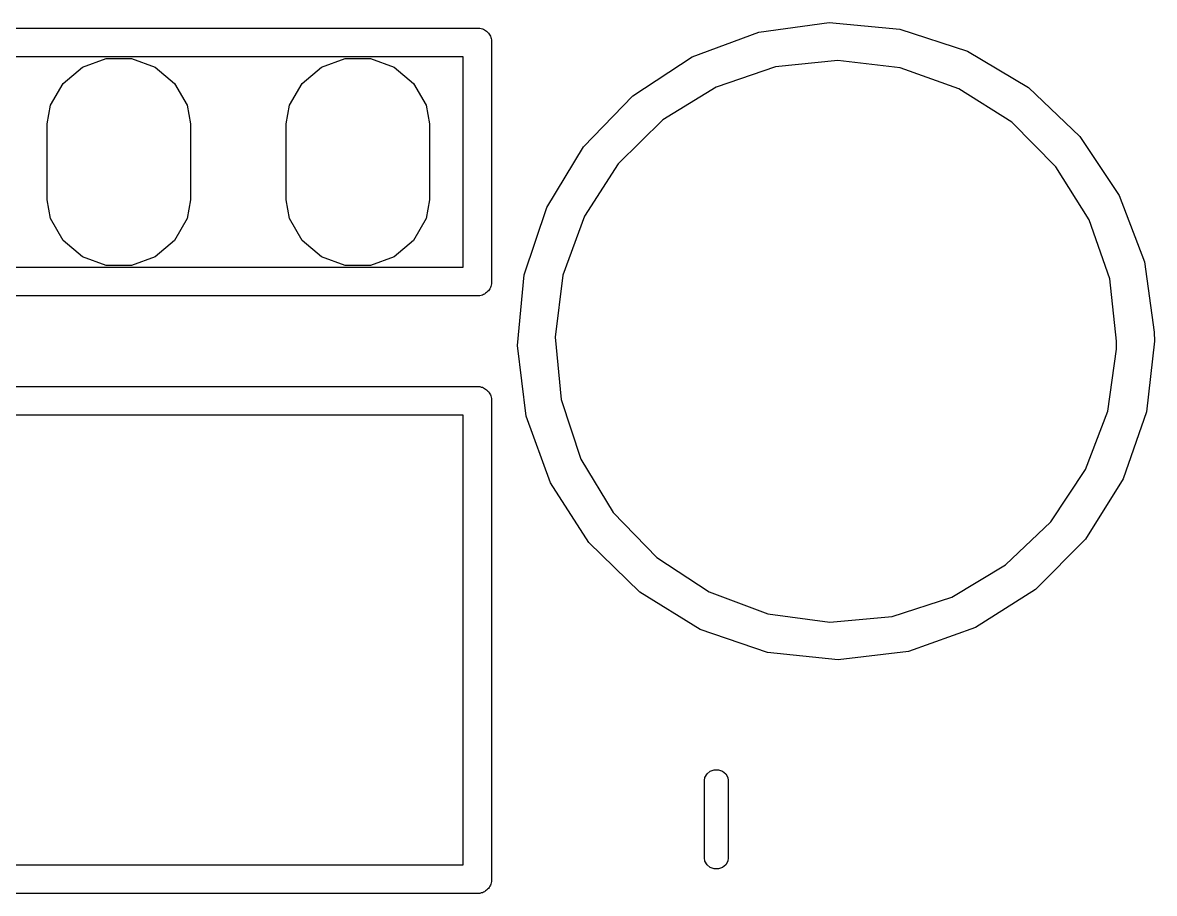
# Model space of a CAD drawing. Extents: x 51 to 149, y -134 to -32.
# Drawn here: x 134.87 to 146.9, y -110.64 to -101.39 of the extents above; entities that cross this region are included whole.
import ezdxf

# ---------------------------------------------------------------- set-up
doc = ezdxf.new("R2010")
doc.units = 0
doc.header["$MEASUREMENT"] = 0
doc.layers.add('BLACK', color=7, linetype='CONTINUOUS')

msp = doc.modelspace()

# ---------------------------------------------------------------- linework, layer by layer
at = {"layer": 'BLACK', "linetype": 'CONTINUOUS'}
for p, q in [((142.691, -101.49), (143.439, -101.39)), ((143.439, -101.39), (144.191, -101.459)), ((124.433, -101.448), (139.727, -101.448)), ((139.727, -101.448), (139.74, -101.452)), ((139.74, -101.452), (139.753, -101.455)), ((139.753, -101.455), (139.765, -101.461)), ((139.765, -101.461), (139.777, -101.466)), ((139.777, -101.466), (139.788, -101.475)), ((139.788, -101.475), (139.799, -101.481)), ((139.799, -101.481), (139.808, -101.492)), ((139.808, -101.492), (139.819, -101.501)), ((139.819, -101.501), (139.825, -101.512)), ((139.825, -101.512), (139.834, -101.523)), ((141.984, -101.753), (142.691, -101.49)), ((144.191, -101.459), (144.909, -101.692)), ((139.834, -101.523), (139.839, -101.535)), ((139.839, -101.535), (139.845, -101.547)), ((139.845, -101.547), (139.848, -101.56)), ((139.848, -101.56), (139.852, -101.573)), ((139.852, -101.573), (139.852, -104.167)), ((139.548, -101.752), (127.152, -101.752)), ((139.548, -103.988), (139.548, -101.752)), ((144.909, -101.692), (145.557, -102.078)), ((135.297, -102.035), (135.503, -101.862)), ((135.503, -101.862), (135.756, -101.77)), ((135.756, -101.77), (136.024, -101.77)), ((136.024, -101.77), (136.277, -101.862)), ((136.277, -101.862), (136.483, -102.035)), ((137.837, -102.035), (138.043, -101.862)), ((138.043, -101.862), (138.296, -101.77)), ((138.296, -101.77), (138.564, -101.77)), ((138.564, -101.77), (138.817, -101.862)), ((138.817, -101.862), (139.023, -102.035)), ((141.352, -102.166), (141.984, -101.753)), ((142.869, -101.86), (142.239, -102.075)), ((143.531, -101.791), (142.869, -101.86)), ((144.192, -101.869), (143.531, -101.791)), ((144.818, -102.093), (144.192, -101.869)), ((135.163, -102.268), (135.297, -102.035)), ((136.483, -102.035), (136.617, -102.268)), ((137.703, -102.268), (137.837, -102.035)), ((139.023, -102.035), (139.157, -102.268)), ((142.239, -102.075), (141.673, -102.423)), ((145.38, -102.449), (144.818, -102.093)), ((145.557, -102.078), (146.103, -102.599)), ((140.828, -102.709), (141.352, -102.166)), ((135.128, -102.466), (135.163, -102.268)), ((136.617, -102.268), (136.652, -102.466)), ((137.668, -102.466), (137.703, -102.268)), ((139.157, -102.268), (139.192, -102.466)), ((135.128, -103.274), (135.128, -102.466)), ((136.652, -102.466), (136.652, -103.274)), ((137.668, -103.274), (137.668, -102.466)), ((139.192, -102.466), (139.192, -103.274)), ((141.673, -102.423), (141.197, -102.889)), ((145.849, -102.921), (145.38, -102.449)), ((140.437, -103.355), (140.828, -102.709)), ((146.103, -102.599), (146.521, -103.227)), ((141.197, -102.889), (140.837, -103.448)), ((146.202, -103.485), (145.849, -102.921)), ((135.163, -103.472), (135.128, -103.274)), ((136.652, -103.274), (136.617, -103.472)), ((137.703, -103.472), (137.668, -103.274)), ((139.192, -103.274), (139.157, -103.472)), ((146.521, -103.227), (146.789, -103.933)), ((140.198, -104.071), (140.437, -103.355)), ((135.297, -103.705), (135.163, -103.472)), ((136.617, -103.472), (136.483, -103.705)), ((137.837, -103.705), (137.703, -103.472)), ((139.157, -103.472), (139.023, -103.705)), ((140.837, -103.448), (140.609, -104.073)), ((146.42, -104.114), (146.202, -103.485)), ((135.503, -103.878), (135.297, -103.705)), ((136.483, -103.705), (136.277, -103.878)), ((138.043, -103.878), (137.837, -103.705)), ((139.023, -103.705), (138.817, -103.878)), ((135.756, -103.97), (135.503, -103.878)), ((136.277, -103.878), (136.024, -103.97)), ((138.296, -103.97), (138.043, -103.878)), ((138.817, -103.878), (138.564, -103.97)), ((127.152, -103.988), (139.548, -103.988)), ((136.024, -103.97), (135.756, -103.97)), ((138.564, -103.97), (138.296, -103.97)), ((146.789, -103.933), (146.894, -104.68)), ((140.125, -104.822), (140.198, -104.071)), ((140.609, -104.073), (140.526, -104.733)), ((146.494, -104.775), (146.42, -104.114)), ((139.777, -104.274), (139.765, -104.279)), ((139.788, -104.265), (139.777, -104.274)), ((139.799, -104.259), (139.788, -104.265)), ((139.808, -104.248), (139.799, -104.259)), ((139.819, -104.239), (139.808, -104.248)), ((139.825, -104.228), (139.819, -104.239)), ((139.834, -104.217), (139.825, -104.228)), ((139.839, -104.205), (139.834, -104.217)), ((139.845, -104.193), (139.839, -104.205)), ((139.848, -104.18), (139.845, -104.193)), ((139.852, -104.167), (139.848, -104.18)), ((139.727, -104.292), (124.433, -104.292)), ((139.74, -104.288), (139.727, -104.292)), ((139.753, -104.285), (139.74, -104.288)), ((139.765, -104.279), (139.753, -104.285)), ((140.526, -104.733), (140.591, -105.396)), ((146.894, -104.68), (146.895, -104.775)), ((140.219, -105.571), (140.125, -104.822)), ((146.401, -105.517), (146.493, -104.858)), ((146.493, -104.858), (146.494, -104.775)), ((146.895, -104.775), (146.811, -105.525)), ((81.2531, -105.258), (139.727, -105.258)), ((139.727, -105.258), (139.74, -105.262)), ((139.74, -105.262), (139.753, -105.265)), ((139.753, -105.265), (139.765, -105.271)), ((139.765, -105.271), (139.777, -105.276)), ((139.777, -105.276), (139.788, -105.285)), ((139.788, -105.285), (139.799, -105.291)), ((139.799, -105.291), (139.808, -105.302)), ((139.808, -105.302), (139.819, -105.311)), ((139.819, -105.311), (139.825, -105.322)), ((139.825, -105.322), (139.834, -105.333)), ((139.834, -105.333), (139.839, -105.345)), ((139.839, -105.345), (139.845, -105.357)), ((139.845, -105.357), (139.848, -105.37)), ((139.848, -105.37), (139.852, -105.383)), ((139.852, -105.383), (139.852, -110.517)), ((140.591, -105.396), (140.801, -106.027)), ((139.548, -105.562), (113.337, -105.562)), ((139.548, -110.338), (139.548, -105.562)), ((140.478, -106.28), (140.219, -105.571)), ((146.164, -106.139), (146.401, -105.517)), ((146.811, -105.525), (146.563, -106.238)), ((140.801, -106.027), (141.145, -106.596)), ((145.796, -106.693), (146.164, -106.139)), ((140.886, -106.915), (140.478, -106.28)), ((146.563, -106.238), (146.163, -106.878)), ((141.145, -106.596), (141.608, -107.075)), ((145.314, -107.152), (145.796, -106.693)), ((141.426, -107.443), (140.886, -106.915)), ((146.163, -106.878), (145.631, -107.413)), ((141.608, -107.075), (142.164, -107.439)), ((144.743, -107.493), (145.314, -107.152)), ((142.069, -107.838), (141.426, -107.443)), ((142.164, -107.439), (142.788, -107.671)), ((144.11, -107.699), (144.743, -107.493)), ((145.631, -107.413), (144.994, -107.818)), ((142.788, -107.671), (143.447, -107.759)), ((143.447, -107.759), (144.11, -107.699)), ((142.783, -108.082), (142.069, -107.838)), ((144.994, -107.818), (144.283, -108.071)), ((143.534, -108.16), (142.783, -108.082)), ((144.283, -108.071), (143.534, -108.16)), ((142.176, -109.343), (142.218, -109.328)), ((142.218, -109.328), (142.262, -109.328)), ((142.262, -109.328), (142.304, -109.343)), ((142.113, -109.444), (142.119, -109.411)), ((142.113, -110.266), (142.113, -109.444)), ((142.119, -109.411), (142.141, -109.372)), ((142.141, -109.372), (142.176, -109.343)), ((142.304, -109.343), (142.339, -109.372)), ((142.339, -109.372), (142.361, -109.411)), ((142.361, -109.411), (142.367, -109.444)), ((142.367, -109.444), (142.367, -110.266)), ((142.119, -110.299), (142.113, -110.266)), ((142.367, -110.266), (142.361, -110.299)), ((81.4324, -110.338), (139.548, -110.338)), ((142.141, -110.338), (142.119, -110.299)), ((142.176, -110.367), (142.141, -110.338)), ((142.218, -110.382), (142.176, -110.367)), ((142.262, -110.382), (142.218, -110.382)), ((142.304, -110.367), (142.262, -110.382)), ((142.339, -110.338), (142.304, -110.367)), ((142.361, -110.299), (142.339, -110.338)), ((139.848, -110.53), (139.845, -110.543)), ((139.852, -110.517), (139.848, -110.53)), ((139.727, -110.642), (81.2531, -110.642)), ((139.74, -110.638), (139.727, -110.642)), ((139.753, -110.635), (139.74, -110.638)), ((139.765, -110.629), (139.753, -110.635)), ((139.777, -110.624), (139.765, -110.629)), ((139.788, -110.615), (139.777, -110.624)), ((139.799, -110.609), (139.788, -110.615)), ((139.808, -110.598), (139.799, -110.609)), ((139.819, -110.589), (139.808, -110.598)), ((139.825, -110.578), (139.819, -110.589)), ((139.834, -110.567), (139.825, -110.578)), ((139.839, -110.555), (139.834, -110.567)), ((139.845, -110.543), (139.839, -110.555))]:
    msp.add_line(p, q, dxfattribs=at)

doc.saveas('drawing.dxf')
